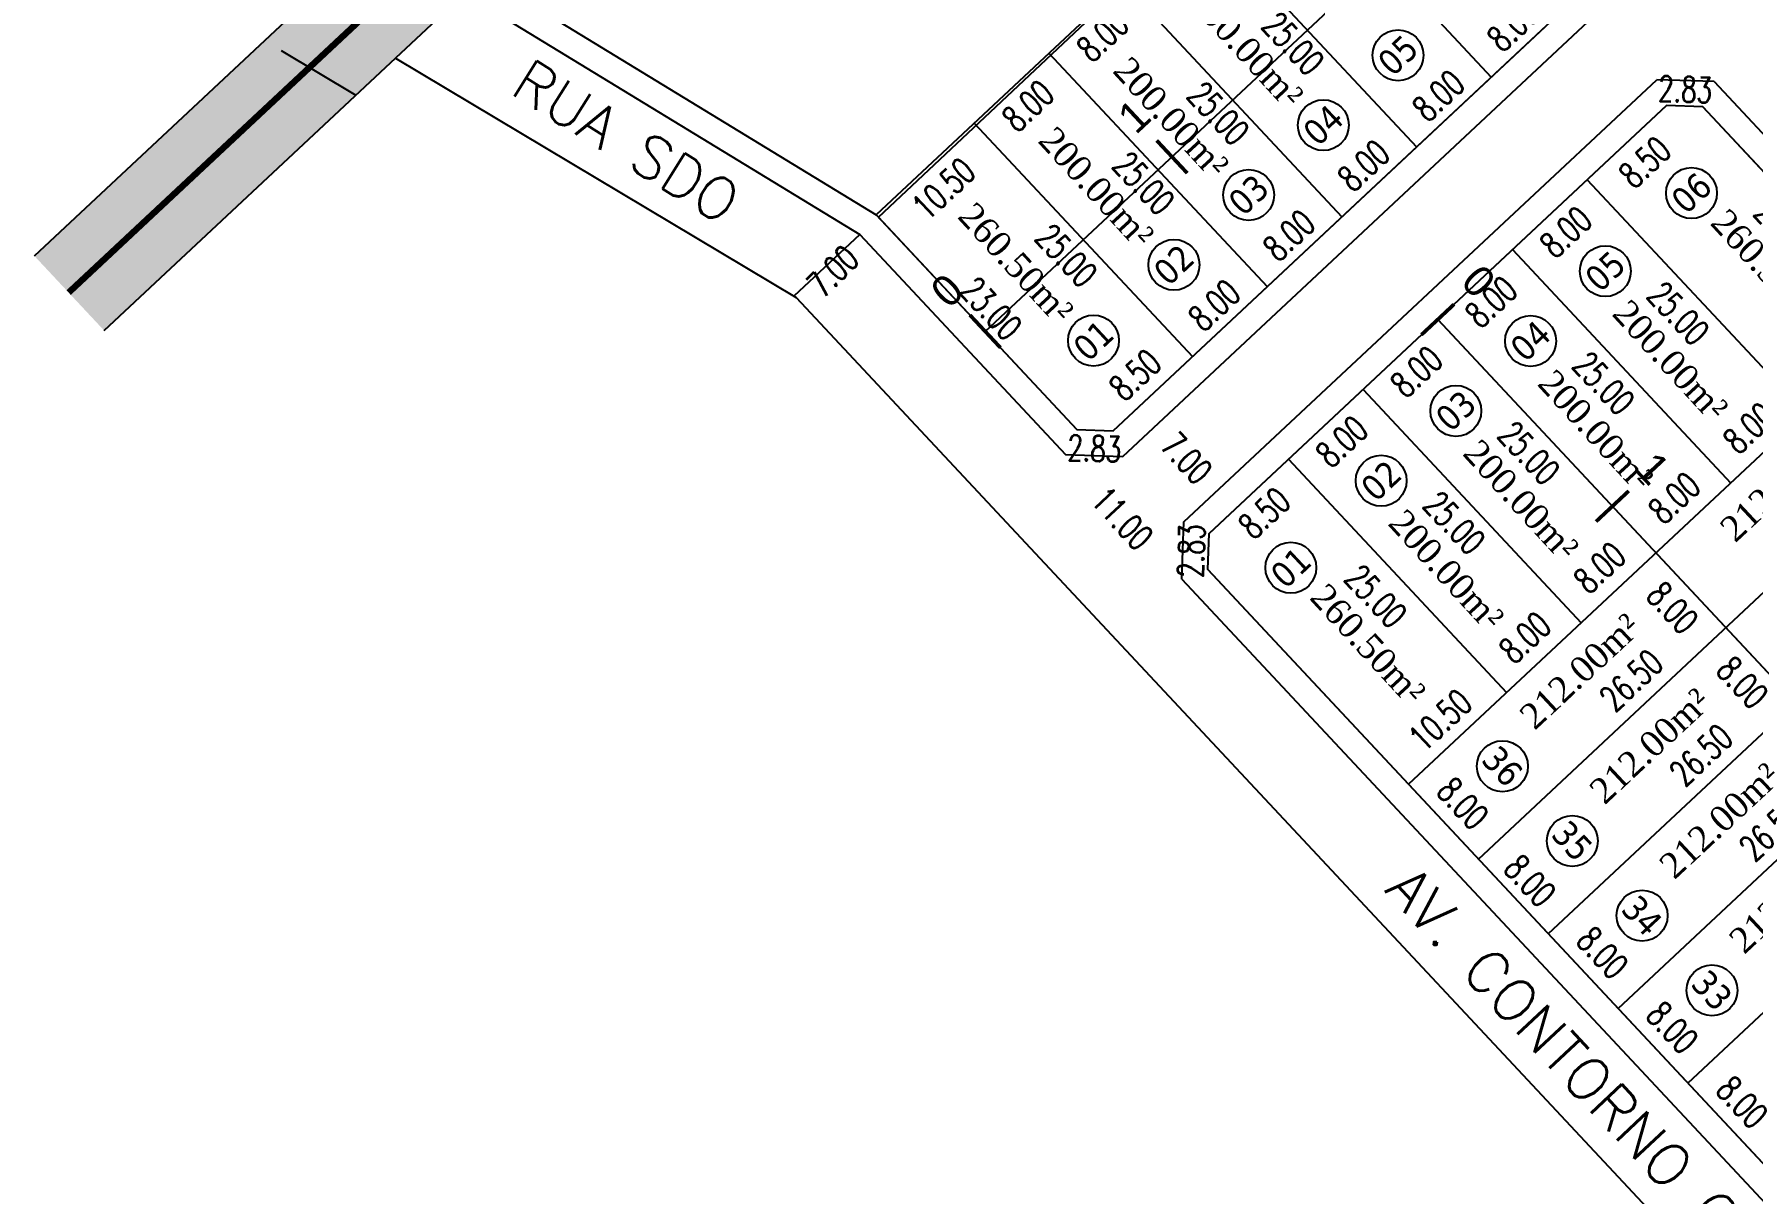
# Model space of a CAD drawing. Header units: metres. Extents: x 436314 to 439216, y 9612307 to 9615043.
# Drawn here: x 437145.4 to 437279.8, y 9614641.6 to 9614732.3 of the extents above; entities that cross this region are included whole.
import ezdxf

# ---------------------------------------------------------------- set-up
doc = ezdxf.new("R2010")
doc.units = ezdxf.units.M
doc.header["$PDMODE"] = 35
doc.header["$PDSIZE"] = 0.1
doc.linetypes.add('ACAD_ISO02W100', pattern=[15, 12, -3])
doc.linetypes.add('HIDDEN', pattern=[9.524999999999995, 6.349999999999998, -3.174999999999998])
for name, color, linetype in [('ADUTORA', 90, 'Continuous'), ('Auxiliar', 7, 'Continuous'), ('COTAS', 10, 'Continuous'), ('Eixo Acesso', 2, 'ACAD_ISO02W100'), ('Estacas', 7, 'Continuous'), ('Layer3', 1, 'Continuous'), ('M_FIO', 32, 'Continuous'), ('ÁREA', 7, 'Continuous')]:
    doc.layers.add(name, color=color, linetype=linetype)
doc.layers.add('Borda da Terraplenagem', color=7, linetype='Continuous', lineweight=13)
doc.layers.get('0').off()
doc.styles.add('ARIAL', font='arial.ttf')
doc.styles.add('COTAS', font='romans.shx', dxfattribs={"width": 0.7})
doc.styles.add('symplex', font='simplex.shx', dxfattribs={"bigfont": 'bigfont.shx'})
doc.styles.add('tahoma', font='tahoma.ttf')
doc.styles.add('ÁREA', font='times.ttf', dxfattribs={"height": 2})
doc.dimstyles.new('C-75', dxfattribs={"dimtxt": 2, "dimasz": 0.2, "dimexe": 0, "dimexo": 0, "dimgap": 1, "dimtad": 0, "dimzin": 4, "dimdsep": 46, "dimtxsty": 'COTAS', "dimblk1": 'BOL-COT', "dimblk2": 'BOL-COT', "dimsah": 1, "dimcen": 0.1, "dimse1": 1, "dimse2": 1, "dimsd1": 1, "dimsd2": 1, "dimclrd": 8, "dimclre": 256, "dimclrt": 256, "dimaunit": 1, "dimadec": 3, "dimazin": 0, "dimtfac": 0.5, "dimtix": 1, "dimtmove": 0, "dimatfit": 3, "dimldrblk": 'BOL-COT', "dimfxl": 1, "dimtolj": 1, "dimtzin": 0, "dimarcsym": 0})

# ---------------------------------------------------------------- blocks, each defined once
blk = doc.blocks.new('Est')
at = {"const_width": 0.2}
blk.add_lwpolyline([(0, -1.19999999925494), (0, 1.200000001117586)], dxfattribs=at)
blk = doc.blocks.new('*D7')
at = {"layer": 'Defpoints', "color": 0, "transparency": 16777216}
for p in [(2437.272683011987, 1163.542540433216), (2437.272299338854, 1161.543043107125), (2445.769837637222, 1161.541412558737)]:
    blk.add_point(p, dxfattribs=at)
at = {"layer": 'Layer3', "transparency": 16777216, "insert": (2441.521452161171, 1163.541725159022), "char_height": 2, "attachment_point": 5, "rotation": 359.98900581127333, "style": 'COTAS'}
blk.add_mtext('\\A1;8.50', dxfattribs=at)
blk = doc.blocks.new('BOL-COT')
at = {"layer": 'COTAS'}
for p, q in [((-1.999999999999943, 8.53e-14), (2, 8.53e-14)), ((0, -2.999999999999971), (0, 3.000000000000028))]:
    blk.add_line(p, q, dxfattribs=at)
blk.add_circle((0, 0), 0.4, dxfattribs=at)
blk = doc.blocks.new('*D26')
at = {"layer": 'Defpoints', "color": 0, "transparency": 16777216}
for p in [(2477.764874407288, 1150.800484333518), (2486.264874398731, 1150.800822424102), (2486.264967273525, 1148.465839475724)]:
    blk.add_point(p, dxfattribs=at)
at = {"layer": 'Layer3', "transparency": 16777216, "insert": (2482.014967277804, 1148.465670430432), "char_height": 2, "attachment_point": 5, "rotation": 0.0022789604173389048, "style": 'COTAS'}
blk.add_mtext('\\A1;8.50', dxfattribs=at)
blk = doc.blocks.new('*D27')
at = {"layer": 'Defpoints', "color": 0, "transparency": 16777216}
for p in [(2437.272690360866, 1150.543082319531), (2445.77269035522, 1150.543384522531), (2445.772754254103, 1148.746114136982)]:
    blk.add_point(p, dxfattribs=at)
at = {"layer": 'Layer3', "transparency": 16777216, "insert": (2441.522754256925, 1148.745963035482), "char_height": 2, "attachment_point": 5, "rotation": 0.002037053698473486, "style": 'COTAS'}
blk.add_mtext('\\A1;8.50', dxfattribs=at)
blk = doc.blocks.new('*D77')
at = {"layer": 'Defpoints', "color": 0, "transparency": 16777216}
for p in [(2445.771410647978, 1186.543365687462), (2443.961485627597, 1161.543301330736), (2445.772299333615, 1161.543365700501)]:
    blk.add_point(p, dxfattribs=at)
at = {"layer": 'Layer3', "transparency": 16777216, "insert": (2443.961041284778, 1174.043301324217), "char_height": 2, "attachment_point": 5, "rotation": 270.0020367174542, "style": 'COTAS'}
blk.add_mtext('\\A1;25.00', dxfattribs=at)
blk = doc.blocks.new('*D116')
at = {"layer": 'Defpoints', "color": 0, "transparency": 16777216}
for p in [(2435.564217106638, 1125.551838297727), (2435.564501533425, 1117.551838301453), (2437.356665827765, 1117.551902018894)]:
    blk.add_point(p, dxfattribs=at)
at = {"layer": 'Layer3', "transparency": 16777216, "insert": (2437.356523614372, 1121.551902017032), "char_height": 2, "attachment_point": 5, "rotation": 270.0020370568124, "style": 'COTAS'}
blk.add_mtext('\\A1;8.00', dxfattribs=at)
blk = doc.blocks.new('*D118')
at = {"layer": 'Defpoints', "color": 0, "transparency": 16777216}
for p in [(2445.77350913393, 1127.513743698928), (2435.273579047784, 1125.543011231679), (2445.773579186318, 1125.543384539295)]:
    blk.add_point(p, dxfattribs=at)
at = {"layer": 'Layer3', "transparency": 16777216, "insert": (2440.523509064663, 1127.51355704512), "char_height": 2, "attachment_point": 5, "rotation": 0.002037042908394771, "style": 'COTAS'}
blk.add_mtext('\\A1;10.50', dxfattribs=at)
blk = doc.blocks.new('*D119')
at = {"layer": 'Defpoints', "color": 0, "transparency": 16777216}
for p in [(2453.773512071956, 1127.703798832703), (2445.773579185387, 1125.543384539294), (2453.773579181953, 1125.543633075761)]:
    blk.add_point(p, dxfattribs=at)
at = {"layer": 'Layer3', "transparency": 16777216, "insert": (2449.773512073674, 1127.703674564469), "char_height": 2, "attachment_point": 5, "rotation": 0.0017800113309221265, "style": 'COTAS'}
blk.add_mtext('\\A1;8.00', dxfattribs=at)
blk = doc.blocks.new('*D120')
at = {"layer": 'Defpoints', "color": 0, "transparency": 16777216}
for p in [(2461.773512067358, 1127.704083258617), (2453.773579181836, 1125.543668965208), (2461.773579177354, 1125.543917501676)]:
    blk.add_point(p, dxfattribs=at)
at = {"layer": 'Layer3', "transparency": 16777216, "insert": (2457.773512069599, 1127.703958990383), "char_height": 2, "attachment_point": 5, "rotation": 0.0017800113311513097, "style": 'COTAS'}
blk.add_mtext('\\A1;8.00', dxfattribs=at)
blk = doc.blocks.new('*D121')
at = {"layer": 'Defpoints', "color": 0, "transparency": 16777216}
for p in [(2469.773511958647, 1127.704367693844), (2461.773579072696, 1125.543953392985), (2469.773579069146, 1125.544201931315)]:
    blk.add_point(p, dxfattribs=at)
at = {"layer": 'Layer3', "transparency": 16777216, "insert": (2465.773511960423, 1127.70424342468), "char_height": 2, "attachment_point": 5, "rotation": 0.0017800246711557725, "style": 'COTAS'}
blk.add_mtext('\\A1;8.00', dxfattribs=at)
blk = doc.blocks.new('*D122')
at = {"layer": 'Defpoints', "color": 0, "transparency": 16777216}
for p in [(2477.773512057542, 1127.704652112308), (2469.773579171533, 1125.5442378189), (2477.773579168041, 1125.54448635723)]:
    blk.add_point(p, dxfattribs=at)
at = {"layer": 'Layer3', "transparency": 16777216, "insert": (2473.773512059289, 1127.704527843143), "char_height": 2, "attachment_point": 5, "rotation": 0.001780024671144314, "style": 'COTAS'}
blk.add_mtext('\\A1;8.00', dxfattribs=at)
blk = doc.blocks.new('*D124')
at = {"layer": 'Defpoints', "color": 0, "transparency": 16777216}
for p in [(2435.27386337946, 1117.543011173937), (2435.274147806247, 1109.543011181387), (2437.066312104313, 1109.543074898829)]:
    blk.add_point(p, dxfattribs=at)
at = {"layer": 'Layer3', "transparency": 16777216, "insert": (2437.066169890919, 1113.543074895104), "char_height": 2, "attachment_point": 5, "rotation": 270.0020370568134, "style": 'COTAS'}
blk.add_mtext('\\A1;8.00', dxfattribs=at)
blk = doc.blocks.new('*D125')
at = {"layer": 'Defpoints', "color": 0, "transparency": 16777216}
for p in [(2435.564785864926, 1109.551838180381), (2435.565070289968, 1101.55183819342), (2437.357234586694, 1101.55190191047)]:
    blk.add_point(p, dxfattribs=at)
at = {"layer": 'Layer3', "transparency": 16777216, "insert": (2437.357092374173, 1105.551901903951), "char_height": 2, "attachment_point": 5, "rotation": 270.00203704430834, "style": 'COTAS'}
blk.add_mtext('\\A1;8.00', dxfattribs=at)
blk = doc.blocks.new('*D126')
at = {"layer": 'Defpoints', "color": 0, "transparency": 16777216}
for p in [(2435.565070384207, 1101.551838253025), (2435.565354809247, 1093.551838258613), (2437.357519111214, 1093.551901975663)]:
    blk.add_point(p, dxfattribs=at)
at = {"layer": 'Layer3', "transparency": 16777216, "insert": (2437.357376898693, 1097.55190197287), "char_height": 2, "attachment_point": 5, "rotation": 270.00203704430646, "style": 'COTAS'}
blk.add_mtext('\\A1;8.00', dxfattribs=at)
blk = doc.blocks.new('*D127')
at = {"layer": 'Defpoints', "color": 0, "transparency": 16777216}
for p in [(2435.565354808955, 1093.551838195282), (2435.565639235044, 1085.551838204595), (2437.357803534681, 1085.55190192188)]:
    blk.add_point(p, dxfattribs=at)
at = {"layer": 'Layer3', "transparency": 16777216, "insert": (2437.357661321637, 1089.551901917225), "char_height": 2, "attachment_point": 5, "rotation": 270.00203705181127, "style": 'COTAS'}
blk.add_mtext('\\A1;8.00', dxfattribs=at)
blk = doc.blocks.new('*D165')
at = {"layer": 'Defpoints', "color": 0, "transparency": 16777216}
for p in [(2457.263094887103, 1117.520091606635), (2457.263379314124, 1109.520091614085), (2459.794001596306, 1109.520181586255)]:
    blk.add_point(p, dxfattribs=at)
at = {"layer": 'Layer3', "transparency": 16777216, "insert": (2459.793859382795, 1113.520181582529), "char_height": 2, "attachment_point": 5, "rotation": 270.0020370584808, "style": 'COTAS'}
blk.add_mtext('\\A1;8.00', dxfattribs=at)
blk = doc.blocks.new('*D166')
at = {"layer": 'Defpoints', "color": 0, "transparency": 16777216}
for p in [(2457.262810460199, 1125.520091599184), (2457.263094886171, 1117.520091606635), (2459.793717161252, 1117.520181578472)]:
    blk.add_point(p, dxfattribs=at)
at = {"layer": 'Layer3', "transparency": 16777216, "insert": (2459.793574948266, 1121.520181574747), "char_height": 2, "attachment_point": 5, "rotation": 270.00203705097704, "style": 'COTAS'}
blk.add_mtext('\\A1;8.00', dxfattribs=at)
blk = doc.blocks.new('*D167')
at = {"layer": 'Defpoints', "color": 0, "transparency": 16777216}
for p in [(2445.77269035685, 1150.543349050316), (2453.772690351611, 1150.543633058998), (2453.772756014025, 1148.694044133979)]:
    blk.add_point(p, dxfattribs=at)
at = {"layer": 'Layer3', "transparency": 16777216, "insert": (2449.772756016644, 1148.693902129638), "char_height": 2, "attachment_point": 5, "rotation": 0.002034062351822228, "style": 'COTAS'}
blk.add_mtext('\\A1;8.00', dxfattribs=at)
blk = doc.blocks.new('*D168')
at = {"layer": 'Defpoints', "color": 0, "transparency": 16777216}
for p in [(2453.772690351611, 1150.543633058998), (2461.772690346197, 1150.543917065817), (2461.772756008182, 1148.69432812776)]:
    blk.add_point(p, dxfattribs=at)
at = {"layer": 'Layer3', "transparency": 16777216, "insert": (2457.772756010888, 1148.69418612435), "char_height": 2, "attachment_point": 5, "rotation": 0.002034049011651606, "style": 'COTAS'}
blk.add_mtext('\\A1;8.00', dxfattribs=at)
blk = doc.blocks.new('*D169')
at = {"layer": 'Defpoints', "color": 0, "transparency": 16777216}
for p in [(2461.772690225533, 1150.543953376222), (2469.772690221167, 1150.544237377453), (2469.772755881859, 1148.694648459885)]:
    blk.add_point(p, dxfattribs=at)
at = {"layer": 'Layer3', "transparency": 16777216, "insert": (2465.772755884041, 1148.694506459269), "char_height": 2, "attachment_point": 5, "rotation": 0.0020340089907443957, "style": 'COTAS'}
blk.add_mtext('\\A1;8.00', dxfattribs=at)
blk = doc.blocks.new('*D170')
at = {"layer": 'Defpoints', "color": 0, "transparency": 16777216}
for p in [(2469.772690342297, 1150.544201910827), (2477.772690336884, 1150.54448591392), (2477.772755998006, 1148.694896990764)]:
    blk.add_point(p, dxfattribs=at)
at = {"layer": 'Layer3', "transparency": 16777216, "insert": (2473.772756000713, 1148.694754989217), "char_height": 2, "attachment_point": 5, "rotation": 0.0020340223312244163, "style": 'COTAS'}
blk.add_mtext('\\A1;8.00', dxfattribs=at)
blk = doc.blocks.new('*D171')
at = {"layer": 'Defpoints', "color": 0, "transparency": 16777216}
for p in [(2454.17586083567, 1150.53915559161), (2451.857484275616, 1125.539073151127), (2454.176749665022, 1125.539155608374)]:
    blk.add_point(p, dxfattribs=at)
at = {"layer": 'Layer3', "transparency": 16777216, "insert": (2451.857039860939, 1138.039073142746), "char_height": 2, "attachment_point": 5, "rotation": 270.0020370468244, "style": 'COTAS'}
blk.add_mtext('\\A1;25.00', dxfattribs=at)
blk = doc.blocks.new('*D172')
at = {"layer": 'Defpoints', "color": 0, "transparency": 16777216}
for p in [(2462.175860829443, 1150.539439600292), (2459.857484266827, 1125.539357157866), (2462.176749659668, 1125.539439615193)]:
    blk.add_point(p, dxfattribs=at)
at = {"layer": 'Layer3', "transparency": 16777216, "insert": (2459.857039851714, 1138.039357150415), "char_height": 2, "attachment_point": 5, "rotation": 270.00203704882523, "style": 'COTAS'}
blk.add_mtext('\\A1;25.00', dxfattribs=at)
blk = doc.blocks.new('*D173')
at = {"layer": 'Defpoints', "color": 0, "transparency": 16777216}
for p in [(2462.175860829443, 1150.539439600292), (2459.857484266827, 1125.539357157866), (2462.176749659668, 1125.539439615193)]:
    blk.add_point(p, dxfattribs=at)
at = {"layer": 'Layer3', "transparency": 16777216, "insert": (2459.857039851714, 1138.039357150415), "char_height": 2, "attachment_point": 5, "rotation": 270.00203704882523, "style": 'COTAS'}
blk.add_mtext('\\A1;25.00', dxfattribs=at)
blk = doc.blocks.new('*D174')
at = {"layer": 'Defpoints', "color": 0, "transparency": 16777216}
for p in [(2470.175860825543, 1150.539724445301), (2467.857484260714, 1125.539642004651), (2470.1767496567, 1125.539724462065)]:
    blk.add_point(p, dxfattribs=at)
at = {"layer": 'Layer3', "transparency": 16777216, "insert": (2467.857039845136, 1138.03964199627), "char_height": 2, "attachment_point": 5, "rotation": 270.0020370509598, "style": 'COTAS'}
blk.add_mtext('\\A1;25.00', dxfattribs=at)
blk = doc.blocks.new('*D175')
at = {"layer": 'Defpoints', "color": 0, "transparency": 16777216}
for p in [(2478.175860819839, 1150.540044762525), (2475.857484258677, 1125.539962320099), (2478.176749650064, 1125.540044777426)]:
    blk.add_point(p, dxfattribs=at)
at = {"layer": 'Layer3', "transparency": 16777216, "insert": (2475.857039843564, 1138.039962312648), "char_height": 2, "attachment_point": 5, "rotation": 270.00203704882523, "style": 'COTAS'}
blk.add_mtext('\\A1;25.00', dxfattribs=at)
blk = doc.blocks.new('*D176')
at = {"layer": 'Defpoints', "color": 0, "transparency": 16777216}
for p in [(2488.272761431314, 1148.544895539391), (2486.36300592575, 1125.540264466887), (2488.273579319147, 1125.540332394051)]:
    blk.add_point(p, dxfattribs=at)
at = {"layer": 'Layer3', "transparency": 16777216, "insert": (2486.362596981833, 1137.042546039557), "char_height": 2, "attachment_point": 5, "rotation": 270.00203705328823, "style": 'COTAS'}
blk.add_mtext('\\A1;23.00', dxfattribs=at)
blk = doc.blocks.new('*D177')
at = {"layer": 'Defpoints', "color": 0, "transparency": 16777216}
for p in [(2445.772690355219, 1150.543384522531), (2443.454313793766, 1125.543302081972), (2445.773579185386, 1125.543384539294)]:
    blk.add_point(p, dxfattribs=at)
at = {"layer": 'Layer3', "transparency": 16777216, "insert": (2443.453869378684, 1138.04330207359), "char_height": 2, "attachment_point": 5, "rotation": 270.00203704869205, "style": 'COTAS'}
blk.add_mtext('\\A1;25.00', dxfattribs=at)
blk = doc.blocks.new('*D178')
at = {"layer": 'Defpoints', "color": 0, "transparency": 16777216}
for p in [(2488.273790833058, 1119.59109902415), (2461.773863480916, 1117.543953398573), (2488.273863582256, 1117.54489555988)]:
    blk.add_point(p, dxfattribs=at)
at = {"layer": 'Layer3', "transparency": 16777216, "insert": (2475.023790782388, 1119.590627943497), "char_height": 2, "attachment_point": 5, "rotation": 0.002037051557261449, "style": 'COTAS'}
blk.add_mtext('\\A1;26.50', dxfattribs=at)
blk = doc.blocks.new('*D179')
at = {"layer": 'Defpoints', "color": 0, "transparency": 16777216}
for p in [(2466.811575757064, 1119.59033596735), (2440.31164840489, 1117.543190347362), (2466.811648506404, 1117.544132510531)]:
    blk.add_point(p, dxfattribs=at)
at = {"layer": 'Layer3', "transparency": 16777216, "insert": (2453.561575706306, 1119.589864885765), "char_height": 2, "attachment_point": 5, "rotation": 0.002037055584484391, "style": 'COTAS'}
blk.add_mtext('\\A1;26.50', dxfattribs=at)
blk = doc.blocks.new('*D181')
at = {"layer": 'Defpoints', "color": 0, "transparency": 16777216}
for p in [(2466.811860194095, 1111.590335961762), (2440.311932842038, 1109.543190349224), (2466.811932943436, 1109.544132512394)]:
    blk.add_point(p, dxfattribs=at)
at = {"layer": 'Layer3', "transparency": 16777216, "insert": (2453.561860143397, 1111.589864880177), "char_height": 2, "attachment_point": 5, "rotation": 0.00203705558449585, "style": 'COTAS'}
blk.add_mtext('\\A1;26.50', dxfattribs=at)
blk = doc.blocks.new('*D183')
at = {"layer": 'Defpoints', "color": 0, "transparency": 16777216}
for p in [(2466.812144572454, 1103.590335907745), (2440.312217220455, 1101.54319029707), (2466.812217321795, 1101.544132460239)]:
    blk.add_point(p, dxfattribs=at)
at = {"layer": 'Layer3', "transparency": 16777216, "insert": (2453.562144521785, 1103.589864826161), "char_height": 2, "attachment_point": 5, "rotation": 0.00203705558449585, "style": 'COTAS'}
blk.add_mtext('\\A1;26.50', dxfattribs=at)
blk = doc.blocks.new('*D185')
at = {"layer": 'Defpoints', "color": 0, "transparency": 16777216}
for p in [(2466.812428953839, 1095.590335984114), (2440.312501601666, 1093.543190362263), (2466.81250170318, 1093.544132525432)]:
    blk.add_point(p, dxfattribs=at)
at = {"layer": 'Layer3', "transparency": 16777216, "insert": (2453.562428903082, 1095.589864902529), "char_height": 2, "attachment_point": 5, "rotation": 0.002037055584484391, "style": 'COTAS'}
blk.add_mtext('\\A1;26.50', dxfattribs=at)
blk = doc.blocks.new('*D208')
at = {"layer": 'Defpoints', "color": 0, "transparency": 16777216}
for p in [(2435.271410654731, 1186.542992377985), (2445.768948793028, 1186.545337556261), (2445.769426501027, 1184.407010592851)]:
    blk.add_point(p, dxfattribs=at)
at = {"layer": 'Layer3', "transparency": 16777216, "insert": (2440.520657431878, 1184.405838003713), "char_height": 2, "attachment_point": 5, "rotation": 0.012800031153228943, "style": 'COTAS'}
blk.add_mtext('\\A1;10.50', dxfattribs=at)
blk = doc.blocks.new('*D222')
at = {"layer": 'Defpoints', "color": 0, "transparency": 16777216}
for p in [(2453.772237157548, 1163.292632771987), (2445.772299333615, 1161.543365700501), (2453.772299329774, 1161.543650081712)]:
    blk.add_point(p, dxfattribs=at)
at = {"layer": 'Layer3', "transparency": 16777216, "insert": (2449.772237159468, 1163.292490581381), "char_height": 2, "attachment_point": 5, "rotation": 0.002036730394099992, "style": 'COTAS'}
blk.add_mtext('\\A1;8.00', dxfattribs=at)
blk = doc.blocks.new('*D224')
at = {"layer": 'Defpoints', "color": 0, "transparency": 16777216}
for p in [(2453.77141064466, 1186.543650066811), (2452.249715137436, 1161.543595957795), (2453.772299329774, 1161.543650081712)]:
    blk.add_point(p, dxfattribs=at)
at = {"layer": 'Layer3', "transparency": 16777216, "insert": (2452.249270794879, 1174.043595950345), "char_height": 2, "attachment_point": 5, "rotation": 270.0020367162537, "style": 'COTAS'}
blk.add_mtext('\\A1;25.00', dxfattribs=at)
blk = doc.blocks.new('*D225')
at = {"layer": 'Defpoints', "color": 0, "transparency": 16777216}
for p in [(2445.771410648909, 1186.543365687463), (2453.77141064466, 1186.543650066811), (2453.771478330267, 1184.639556592661)]:
    blk.add_point(p, dxfattribs=at)
at = {"layer": 'Layer3', "transparency": 16777216, "insert": (2449.771478332392, 1184.639414402987), "char_height": 2, "attachment_point": 5, "rotation": 0.0020367170540038534, "style": 'COTAS'}
blk.add_mtext('\\A1;8.00', dxfattribs=at)
blk = doc.blocks.new('*D226')
at = {"layer": 'Defpoints', "color": 0, "transparency": 16777216}
for p in [(2461.772237153938, 1163.292896706942), (2453.772299330298, 1161.543629639182), (2461.772299326165, 1161.543914020392)]:
    blk.add_point(p, dxfattribs=at)
at = {"layer": 'Layer3', "transparency": 16777216, "insert": (2457.772237156004, 1163.292754516336), "char_height": 2, "attachment_point": 5, "rotation": 0.0020367303941744765, "style": 'COTAS'}
blk.add_mtext('\\A1;8.00', dxfattribs=at)
blk = doc.blocks.new('*D227')
at = {"layer": 'Defpoints', "color": 0, "transparency": 16777216}
for p in [(2461.771410640294, 1186.543914005491), (2460.249715135805, 1161.54385989643), (2461.772299326165, 1161.543914020392)]:
    blk.add_point(p, dxfattribs=at)
at = {"layer": 'Layer3', "transparency": 16777216, "insert": (2460.24927079287, 1174.043859888979), "char_height": 2, "attachment_point": 5, "rotation": 270.00203671798795, "style": 'COTAS'}
blk.add_mtext('\\A1;25.00', dxfattribs=at)
blk = doc.blocks.new('*D228')
at = {"layer": 'Defpoints', "color": 0, "transparency": 16777216}
for p in [(2453.771410644544, 1186.543629626143), (2461.771410640294, 1186.543914005491), (2461.771478325903, 1184.639820520166)]:
    blk.add_point(p, dxfattribs=at)
at = {"layer": 'Layer3', "transparency": 16777216, "insert": (2457.771478328028, 1184.639678330491), "char_height": 2, "attachment_point": 5, "rotation": 0.0020367170540038534, "style": 'COTAS'}
blk.add_mtext('\\A1;8.00', dxfattribs=at)
blk = doc.blocks.new('*D229')
at = {"layer": 'Defpoints', "color": 0, "transparency": 16777216}
for p in [(2469.772237151028, 1163.293201532546), (2461.772299327446, 1161.543934464786), (2469.77229932244, 1161.544218842271)]:
    blk.add_point(p, dxfattribs=at)
at = {"layer": 'Layer3', "transparency": 16777216, "insert": (2465.772237153531, 1163.293059343803), "char_height": 2, "attachment_point": 5, "rotation": 0.0020367037139821997, "style": 'COTAS'}
blk.add_mtext('\\A1;8.00', dxfattribs=at)
blk = doc.blocks.new('*D230')
at = {"layer": 'Defpoints', "color": 0, "transparency": 16777216}
for p in [(2469.771410637384, 1186.544218823645), (2468.249715125793, 1161.544164718358), (2469.77229932244, 1161.544218842271)]:
    blk.add_point(p, dxfattribs=at)
at = {"layer": 'Layer3', "transparency": 16777216, "insert": (2468.249270783266, 1174.044164709045), "char_height": 2, "attachment_point": 5, "rotation": 270.00203671612064, "style": 'COTAS'}
blk.add_mtext('\\A1;25.00', dxfattribs=at)
blk = doc.blocks.new('*D232')
at = {"layer": 'Defpoints', "color": 0, "transparency": 16777216}
for p in [(2477.772237146488, 1163.293485904443), (2469.77229932244, 1161.544218842271), (2477.772299318307, 1161.544503221619)]:
    blk.add_point(p, dxfattribs=at)
at = {"layer": 'Layer3', "transparency": 16777216, "insert": (2473.772237148554, 1163.293343714769), "char_height": 2, "attachment_point": 5, "rotation": 0.0020367170539637466, "style": 'COTAS'}
blk.add_mtext('\\A1;8.00', dxfattribs=at)
blk = doc.blocks.new('*D233')
at = {"layer": 'Defpoints', "color": 0, "transparency": 16777216}
for p in [(2477.771410632437, 1186.544503208581), (2476.249715128355, 1161.544449097657), (2477.772299318307, 1161.544503221619)]:
    blk.add_point(p, dxfattribs=at)
at = {"layer": 'Layer3', "transparency": 16777216, "insert": (2476.24927078542, 1174.044449091138), "char_height": 2, "attachment_point": 5, "rotation": 270.0020367179878, "style": 'COTAS'}
blk.add_mtext('\\A1;25.00', dxfattribs=at)
blk = doc.blocks.new('*D234')
at = {"layer": 'Defpoints', "color": 0, "transparency": 16777216}
for p in [(2485.772237140143, 1163.293749837536), (2477.772299315979, 1161.544482777226), (2485.772299311963, 1161.544767156574)]:
    blk.add_point(p, dxfattribs=at)
at = {"layer": 'Layer3', "transparency": 16777216, "insert": (2481.772237142152, 1163.293607647862), "char_height": 2, "attachment_point": 5, "rotation": 0.0020367170539408283, "style": 'COTAS'}
blk.add_mtext('\\A1;8.00', dxfattribs=at)
blk = doc.blocks.new('*D352')
at = {"layer": 'Defpoints', "color": 0, "transparency": 16777216}
for p in [(2486.272690328095, 1150.54482443105), (2489.205379833522, 1149.477580258516), (2488.272761431314, 1148.544895539391)]:
    blk.add_point(p, dxfattribs=at)
at = {"layer": 'Layer3', "transparency": 16777216, "insert": (2488.205344281912, 1150.477544704345), "char_height": 2, "attachment_point": 5, "rotation": 315.0020370305505, "style": 'COTAS'}
blk.add_mtext('\\A1;2.83', dxfattribs=at)
blk = doc.blocks.new('*D354')
at = {"layer": 'Defpoints', "color": 0, "transparency": 16777216}
for p in [(2434.32508111637, 1149.490624179697), (2437.272690360865, 1150.543082319531), (2435.272761455935, 1148.543011216778)]:
    blk.add_point(p, dxfattribs=at)
at = {"layer": 'Layer3', "transparency": 16777216, "insert": (2435.325045568835, 1150.490659731074), "char_height": 2, "attachment_point": 5, "rotation": 45.002036833775854, "style": 'COTAS'}
blk.add_mtext('\\A1;2.83', dxfattribs=at)
blk = doc.blocks.new('*D355')
at = {"layer": 'Defpoints', "color": 0, "transparency": 16777216}
for p in [(2435.272228231444, 1163.54334801096), (2437.272299338854, 1161.543043107125), (2436.255975010946, 1160.526837567605)]:
    blk.add_point(p, dxfattribs=at)
at = {"layer": 'Layer3', "transparency": 16777216, "insert": (2435.255939457241, 1161.526990019523), "char_height": 2, "attachment_point": 5, "rotation": 314.99665142767225, "style": 'COTAS'}
blk.add_mtext('\\A1;2.83', dxfattribs=at)
blk = doc.blocks.new('*D843')
at = {"layer": 'Defpoints', "color": 0, "transparency": 16777216}
for p in [(2435.271410654497, 1186.54299237426), (2435.272228231445, 1163.543348010961), (2436.831438617455, 1163.543403436794)]:
    blk.add_point(p, dxfattribs=at)
at = {"layer": 'Layer3', "transparency": 16777216, "insert": (2436.831029828982, 1175.043225618444), "char_height": 2, "attachment_point": 5, "rotation": 270.00203671447, "style": 'COTAS'}
blk.add_mtext('\\A1;23.00', dxfattribs=at)
blk = doc.blocks.new('*D871')
at = {"layer": 'Defpoints', "color": 0, "transparency": 16777216}
for p in [(2426.272608215013, 1186.078127000812), (2433.272600983992, 1186.281634960654), (2426.288980701479, 1185.514968257729)]:
    blk.add_point(p, dxfattribs=at)
at = {"layer": 'Layer3', "transparency": 16777216, "insert": (2429.788977085968, 1185.616722237651), "char_height": 2, "attachment_point": 5, "rotation": 1.6652679698902373, "style": 'COTAS'}
blk.add_mtext('\\A1;7.00', dxfattribs=at)
blk = doc.blocks.new('*D891')
at = {"layer": 'Defpoints', "color": 0, "transparency": 16777216}
for p in [(2437.272299338854, 1161.543043107125), (2433.11085948071, 1150.542934376857), (2437.272690359933, 1150.543082319531)]:
    blk.add_point(p, dxfattribs=at)
at = {"layer": 'Layer3', "transparency": 16777216, "insert": (2433.11066397017, 1156.042914770655), "char_height": 2, "attachment_point": 5, "rotation": 270.00203672158466, "style": 'COTAS'}
blk.add_mtext('\\A1;11.00', dxfattribs=at)
blk = doc.blocks.new('*D892')
at = {"layer": 'Defpoints', "color": 0, "transparency": 16777216}
for p in [(2437.804463412403, 1159.543104287568), (2437.804712285253, 1152.543101238418), (2440.013256562723, 1152.543179759342)]:
    blk.add_point(p, dxfattribs=at)
at = {"layer": 'Layer3', "transparency": 16777216, "insert": (2440.013132126298, 1156.043181283917), "char_height": 2, "attachment_point": 5, "rotation": 270.0020370511002, "style": 'COTAS'}
blk.add_mtext('\\A1;7.00', dxfattribs=at)
blk = doc.blocks.new('atutu')
at = {"layer": 'Layer3', "ltscale": 5}
h = blk.add_hatch(dxfattribs=at)
h.set_pattern_fill('AR-SAND', color=49, scale=0.1)
h.set_pattern_definition([(37.50000000000001, (-475087.5949620029, -9591321.841822851), (-0.0062993358109608, 0.1926823769013159), [0, -0.152, 0, -0.17, 0, -0.1625]), (7.499999999999999, (-475087.5949620029, -9591321.841822851), (0.1769776705267727, 0.282214606522974), [0, -0.082, 0, -0.137, 0, -0.0525]), (327.5, (-475087.7179620029, -9591321.841822851), (0.3114141861751495, 0.0005659053536965), [0, -0.05, 0, -0.18, 0, -0.235]), (317.5, (-475087.7179620029, -9591321.841822851), (0.3006126604572294, 0.087767556493425), [0, -0.025, 0, -0.118, 0, -0.135])])
h.paths.add_polyline_path([(2864.465890253394, 1229.158218192268), (2384.964919384127, 1229.158218192268), (2384.964919384127, 1225.230022257525), (2864.465890253394, 1225.158218192268)])
h.paths.add_polyline_path([(2864.465890253394, 1225.158218192268), (2384.964919384127, 1225.230022257525), (2384.964919384127, 1221.158218192267), (2864.465890253394, 1221.158218192267)])
at = {"layer": 'Layer3', "color": 0}
for p, q in [((2453.77141064338, 1186.543650117102), (2453.772299330298, 1161.543629639182)), ((2461.771410639014, 1186.543934494588), (2461.772299326165, 1161.543914020392)), ((2469.771410636046, 1186.544218872073), (2469.772299322149, 1161.544198401603)), ((2477.7715237709, 1183.361746512684), (2477.772299318016, 1161.544482779089)), ((2488.272761431314, 1148.544895539391), (2486.272690327163, 1150.54482443105))]:
    blk.add_line(p, q, dxfattribs=at)
at = {"layer": 'Layer3', "color": 9}
for points in [[(2384.964919384127, 1229.158218192268), (2864.465890253394, 1229.158218192268)], [(2384.964919384127, 1221.158218192267), (2864.465890253394, 1221.158218192267)]]:
    blk.add_lwpolyline(points, dxfattribs=at)
at = {"layer": 'Layer3', "color": 40, "linetype": 'HIDDEN', "const_width": 0.5}
blk.add_lwpolyline([(2384.964919384127, 1225.230022257525), (2864.465890253394, 1225.158218192268)], dxfattribs=at)
at = {"layer": 'Layer3', "color": 0}
for points in [[(2425.656776719343, 1221.158218192267), (2435.271410654497, 1186.542992374259)], [(2433.272600983992, 1186.281634960654), (2426.213950264699, 1186.281634960654)], [(2474.588674385474, 1186.544390239152), (2435.271410653799, 1186.542992377985)], [(2435.27141065473, 1186.542992377985), (2435.272228232376, 1163.54334801096)], [(2445.771410648909, 1186.543365687463), (2445.772299333615, 1161.543365700501)], [(2435.272604207532, 1163.542971985745), (2437.272299338854, 1161.543043107125)], [(2437.272299338854, 1161.543043107125), (2517.772289972252, 1161.545904670242)], [(2435.272761455935, 1148.543011216778), (2437.272690360865, 1150.543082319531)], [(2437.272690359935, 1150.543082319531), (2486.272690328095, 1150.54482443105)], [(2445.772690356849, 1150.543349050316), (2445.773579187191, 1125.543349070805)], [(2453.772690351611, 1150.543633058998), (2453.773579181953, 1125.543633075762)], [(2461.777916551184, 1003.543953484255), (2461.772690225533, 1150.543953376222)], [(2469.772690342297, 1150.544201910827), (2469.773579173571, 1125.544201929453)], [(2477.772690337641, 1150.544486333016), (2477.773579168972, 1125.54448635723)], [(2435.272761456867, 1148.543011214915), (2435.2778447408, 1005.543011334124)], [(2488.272761431314, 1148.544895539391), (2488.277845544474, 1005.544895643699)], [(2435.273578990042, 1125.543011231679), (2488.273579156283, 1125.544895556155)], [(2435.273863380507, 1117.543011233541), (2488.273863583187, 1117.54489555988)], [(2435.274147806306, 1109.543011240992), (2488.27414800817, 1109.544895561743)], [(2435.274432232394, 1101.543011252168), (2488.2744324342, 1101.544895572919)], [(2435.274716658251, 1093.54301125403), (2488.274716860115, 1093.544895576644)]]:
    blk.add_lwpolyline(points, dxfattribs=at)
for centre in [(2440.971125063569, 1167.735184097993), (2449.613423956698, 1167.765888017002), (2457.613423954137, 1167.766151955682), (2465.613423949364, 1167.766456779423), (2473.613423946396, 1167.766741160634), (2440.114952698665, 1144.210339900437), (2449.925060710893, 1144.355135390866), (2457.925060705596, 1144.355419399547), (2465.925060701581, 1144.35570424642), (2473.925060695934, 1144.356024561781), (2483.022915482836, 1144.211865423578), (2441.603687026154, 1121.563829727802), (2441.603971462488, 1113.56382973339), (2441.604255841545, 1105.563829675648), (2441.60454022293, 1097.563829748291)]:
    blk.add_circle(centre, 1.990958139869911, dxfattribs=at)
at = {"layer": 'Layer3', "color": 1}
blk.add_circle((2457.925060705596, 1144.355419399547), 1.990958139869911, dxfattribs=at)
at = {"layer": 'M_FIO'}
for p, q in [((2490.272731976375, 1149.373393770638), (2487.101046347199, 1152.544853883195)), ((2490.27273197748, 1149.373393770638), (2487.101046348306, 1152.544853883195))]:
    blk.add_line(p, q, dxfattribs=at)
for points in [[(2410.030197345327, 1227.712133059609), (2411.919259635057, 1221.158218192267)], [(2416.161326830998, 1221.158218192267), (2426.272608215013, 1186.078127000812)], [(2423.585373102478, 1221.158218192267), (2433.272600983992, 1186.281634960654)], [(2433.272600985098, 1186.281634960654), (2426.213950265805, 1186.281634960654)], [(2426.272608215013, 1186.078127000812), (2426.281633429137, 928.7582834980966)], [(2426.272608216119, 1186.078127000812), (2426.281633430243, 928.7582834980966)], [(2433.272600983992, 1186.281634960654), (2433.273438777158, 1162.713333553034)], [(2433.272600985098, 1186.281634960654), (2433.273438778264, 1162.713333553034)], [(2433.273438776227, 1162.713333554897), (2436.443941805535, 1159.543055920261)], [(2433.273438777332, 1162.713333554897), (2436.443941806642, 1159.543055920261)], [(2436.443941801985, 1159.543055923986), (2518.600844612834, 1159.545976393256)], [(2436.443941803091, 1159.543055923986), (2518.600844613941, 1159.545976393256)], [(2433.273913007137, 1149.37254831973), (2436.444192131889, 1152.543052867386)], [(2433.273913008243, 1149.37254831973), (2436.444192132995, 1152.543052867386)], [(2436.444192130958, 1152.543052867386), (2487.101046347199, 1152.544853883195)], [(2436.444192132063, 1152.543052867386), (2487.101046348306, 1152.544853883195)], [(2433.273913008068, 1149.37254831973), (2433.27905517947, 1004.715948466542)], [(2433.273913009174, 1149.37254831973), (2433.279055180576, 1004.715948466542)], [(2490.272731976375, 1149.373393770638), (2490.277874996968, 1004.716539625409)], [(2490.27273197748, 1149.373393770638), (2490.277874998074, 1004.716539625409)]]:
    blk.add_lwpolyline(points, dxfattribs=at)
at = {"layer": 'ADUTORA', "color": 7, "style": 'symplex'}
for s, rotation, p in [('RUA SDO', 285.004870265917, (2420.771385458845, 1213.158218192267)), ('AV. CONTORNO OESTE', 270.0256716937466, (2428.141617552168, 1120.794686884019))]:
    blk.add_text(s, height=3.284297485517897, rotation=rotation, dxfattribs=at).set_placement(p)
at = {"layer": 'Layer3', "color": 5, "char_height": 1.999999999999999, "attachment_point": 5, "style": 'tahoma'}
for s, insert, rotation in [('\\A1;01', (2440.971125063801, 1167.735184096131), 0.0020370548664193034), ('\\A1;02', (2449.613423957688, 1167.765888013277), 0.0020370548664193034), ('\\A1;03', (2457.613423954312, 1167.766151950094), 0.0020370548664193034), ('\\A1;04', (2465.613423950354, 1167.766456777561), 0.0020370548664193034), ('\\A1;05', (2473.613423946571, 1167.766741156909), 0.0020370548664193034), ('\\A1;02', (2449.92506071101, 1144.355135394591), 0.0020370548664193034), ('\\A1;03', (2457.92506070647, 1144.355419403273), 0.0020370548664193034), ('\\A1;04', (2465.925060702744, 1144.355704250145), 0.0020370548664193034), ('\\A1;05', (2473.925060695876, 1144.356024567369), 0.0020370548664193034), ('\\A1;01', (2440.114952698723, 1144.210339904162), 0.0020370548664193034), ('\\A1;06', (2483.022915482952, 1144.211865427303), 0.0020370548664193034), ('\\A1;36', (2441.603687026329, 1121.563829727802), 270.0497252510426), ('\\A1;35', (2441.603971462662, 1113.563829735252), 270.0497252510426), ('\\A1;34', (2441.604255841778, 1105.563829679373), 270.0497252510426), ('\\A1;33', (2441.604540223163, 1097.563829750153), 270.0497252510426)]:
    blk.add_mtext(s, dxfattribs=dict(at, insert=insert, rotation=rotation))
at = {"layer": 'ÁREA', "linetype": 'Continuous', "lineweight": -2, "extrusion": (-0.0006588081243978, -0.0262267346955952, 0.9996558029437242), "style": 'ÁREA'}
for s, p in [('260.50m²', (2409.275559471748, 1242.44182289708, -37.12050484634708)), ('200.00m²', (2425.911832544274, 1242.890544487928, -37.13228111425503)), ('200.00m²', (2433.909302078378, 1243.091674321993, -37.13755957384726)), ('200.00m²', (2418.494808274192, 1202.141684452007, -36.06286635848817)), ('260.50m²', (2452.951165812102, 1202.95013043851, -36.0840832481437))]:
    blk.add_text(s, height=1.999999999999999, rotation=270.9999999799873, dxfattribs=at).set_placement(p)
at = {"layer": 'ÁREA', "linetype": 'Continuous', "lineweight": -2, "extrusion": (-0.0006588081243978, -0.0262267346955952, 0.9996558029437244), "style": 'ÁREA'}
for s, p in [('200.00m²', (2417.914361982334, 1242.689455497024, -37.12700372693085)), ('260.50m²', (2410.056657647323, 1201.876041010312, -36.05589480142024)), ('200.00m²', (2426.492278339078, 1202.342793473754, -36.06814427234688)), ('200.00m²', (2426.492278339078, 1202.342793473754, -36.06814427234688)), ('200.00m²', (2434.489748374583, 1202.543903321757, -36.07342220774435)), ('200.00m²', (2442.487217514136, 1202.74504864641, -36.07870107349373))]:
    blk.add_text(s, height=1.999999999999999, rotation=270.9999999799873, dxfattribs=at).set_placement(p)
at = {"layer": 'ÁREA', "linetype": 'Continuous', "lineweight": -2, "extrusion": (0.0262307824511418, -0.0004708427962515, 0.9996558029437244), "style": 'ÁREA'}
blk.add_text('212.00m²', height=1.999999999999999, rotation=270.9999999484056, dxfattribs=at).set_placement((1165.561082192748, -2424.092624588404, 59.06490061258239))
at = {"layer": 'ÁREA', "linetype": 'Continuous', "lineweight": -2, "extrusion": (0.0262307824511418, -0.0004708427962515, 0.9996558029437242), "style": 'ÁREA'}
for p in [(1165.947030023595, -2445.543983179886, 59.62787094774018), (1157.562375792227, -2424.236436423749, 59.06867481599316), (1149.563669338262, -2424.380248187647, 59.07244901783001), (1141.564963012836, -2424.524059951334, 59.07622321966224)]:
    blk.add_text('212.00m²', height=1.999999999999999, rotation=270.9999999484056, dxfattribs=at).set_placement(p)
at = {"layer": 'Layer3', "color": 0}
for p1, p2, distance, picture, middle in [((2433.272600983992, 1186.281634960654), (2426.272608215013, 1186.078127000812), 0.5633966881549178, '*D871', (2429.788977085968, 1185.616722237651)), ((2435.27141065473, 1186.542992377985), (2445.768948793027, 1186.545337556261), -2.1383270167706345, '*D208', (2440.520657431878, 1184.405838003713)), ((2435.271410654497, 1186.542992374259), (2435.272228231445, 1163.54334801096), 1.559210386995485, '*D843', (2436.831029828982, 1175.043225618444)), ((2445.771410647978, 1186.543365687463), (2445.772299333615, 1161.543365700501), -1.8108137071621422, '*D77', (2443.961041284778, 1174.043301324217)), ((2445.771410648909, 1186.543365687463), (2453.77141064466, 1186.543650066811), -1.9040934753531829, '*D225', (2449.771478332392, 1184.639414402987)), ((2453.77141064466, 1186.543650066811), (2453.772299329774, 1161.543650081712), -1.5225841932999278, '*D224', (2452.249270794879, 1174.043595950345)), ((2453.771410644544, 1186.543629626143), (2461.771410640295, 1186.543914005491), -1.904093486527917, '*D228', (2457.771478328028, 1184.639678330491)), ((2461.771410640295, 1186.543914005491), (2461.772299326165, 1161.543914020392), -1.5225841913217781, '*D227', (2460.24927079287, 1174.043859888979)), ((2469.771410637384, 1186.544218823645), (2469.77229932244, 1161.544218842271), -1.5225841976091132, '*D230', (2468.249270783266, 1174.044164709045)), ((2477.771410632437, 1186.544503208581), (2477.772299318307, 1161.544503221619), -1.5225841909138698, '*D233', (2476.24927078542, 1174.044449091138)), ((2435.272228231445, 1163.54334801096), (2437.272299338854, 1161.543043107125), -1.4372156546769874, '*D355', (2435.255939457241, 1161.526990019523)), ((2445.769837637223, 1161.541412558737), (2437.272299338854, 1161.543043107125), -1.9994973629014514, '*D7', (2441.521452161171, 1163.541725159022)), ((2445.772299333615, 1161.543365700501), (2453.772299329774, 1161.543650081712), 1.748982691379981, '*D222', (2449.772237159468, 1163.292490581381)), ((2453.772299330298, 1161.543629639182), (2461.772299326165, 1161.543914020392), 1.7489826876549182, '*D226', (2457.772237156004, 1163.292754516336)), ((2461.772299327446, 1161.543934464785), (2469.77229932244, 1161.544218842271), 1.7489826913799524, '*D229', (2465.772237153531, 1163.293059343803)), ((2469.77229932244, 1161.544218842271), (2477.772299318307, 1161.544503221619), 1.7489826839291587, '*D232', (2473.772237148554, 1163.293343714769)), ((2477.772299315979, 1161.544482777226), (2485.772299311963, 1161.544767156574), 1.7489826820671956, '*D234', (2481.772237142152, 1163.293607647862)), ((2437.272690360865, 1150.543082319531), (2435.272761455935, 1148.543011216778), -1.34017474737079, '*D354', (2435.325045568835, 1150.490659731074)), ((2486.272690328095, 1150.54482443105), (2488.272761431314, 1148.544895539391), 1.31896848689643, '*D352', (2488.205344281912, 1150.477544704345)), ((2477.764874407288, 1150.800484333518), (2486.264874398732, 1150.800822424102), -2.3349829502252475, '*D26', (2482.014967277804, 1148.465670430432)), ((2437.272690360865, 1150.543082319531), (2445.772690355219, 1150.543384522531), -1.7972703866848356, '*D27', (2441.522754256925, 1148.745963035482)), ((2445.772690355219, 1150.543384522531), (2445.773579185387, 1125.543384539294), -2.319265393087041, '*D177', (2443.453869378684, 1138.04330207359)), ((2445.772690356849, 1150.543349050316), (2453.772690351611, 1150.543633058998), -1.84958892618445, '*D167', (2449.772756016644, 1148.693902129638)), ((2454.17586083567, 1150.53915559161), (2454.176749665023, 1125.539155608374), -2.3192653908728733, '*D171', (2451.857039860939, 1138.039073142746)), ((2453.772690351611, 1150.543633058998), (2461.772690346197, 1150.543917065817), -1.849588939222496, '*D168', (2457.772756010888, 1148.69418612435)), ((2462.175860829442, 1150.539439600292), (2462.176749659668, 1125.539439615193), -2.3192653943066732, '*D172', (2459.857039851714, 1138.039357150415)), ((2462.175860829442, 1150.539439600292), (2462.176749659668, 1125.539439615193), -2.3192653943066732, '*D173', (2459.857039851714, 1138.039357150415)), ((2461.772690225533, 1150.543953376222), (2469.772690221167, 1150.544237377453), -1.8495889187335812, '*D169', (2465.772755884041, 1148.694506459269)), ((2470.175860825543, 1150.539724445301), (2470.176749656699, 1125.539724462065), -2.319265397450799, '*D174', (2467.857039845136, 1138.03964199627)), ((2469.772690342297, 1150.544201910827), (2477.772690336884, 1150.54448591392), -1.849588924321532, '*D170', (2473.772756000713, 1148.694754989217)), ((2478.175860819838, 1150.540044762525), (2478.176749650064, 1125.540044777426), -2.319265392852846, '*D175', (2475.857039843564, 1138.039962312648)), ((2488.272761431314, 1148.544895539391), (2488.273579319148, 1125.540332394052), -1.9105733946059256, '*D176', (2486.362596981833, 1137.042546039557)), ((2435.273579047784, 1125.543011231679), (2445.773579186318, 1125.543384539294), 1.9703591608792623, '*D118', (2440.523509064663, 1127.51355704512)), ((2445.773579185387, 1125.543384539294), (2453.773579181953, 1125.543633075762), 2.1601657579832967, '*D119', (2449.773512073674, 1127.703674564469)), ((2453.773579181836, 1125.543668965208), (2461.773579177354, 1125.543917501676), 2.1601657579832967, '*D120', (2457.773512069599, 1127.703958990383)), ((2461.773579072696, 1125.543953392986), (2469.773579069146, 1125.544201931316), 2.160165763570566, '*D121', (2465.773511960423, 1127.70424342468)), ((2469.773579171533, 1125.5442378189), (2477.773579168041, 1125.54448635723), 2.16016575612044, '*D122', (2473.773512059289, 1127.704527843143)), ((2435.564217106638, 1125.551838297728), (2435.564501533425, 1117.551838301453), 1.7921642954728665, '*D116', (2437.356523614372, 1121.551902017032)), ((2457.262810460199, 1125.520091599184), (2457.263094886172, 1117.520091606635), 2.5306222766794724, '*D166', (2459.793574948266, 1121.520181574747)), ((2440.31164840489, 1117.543190347362), (2466.811648506404, 1117.544132510531), 2.0462034581122976, '*D179', (2453.561575706306, 1119.589864885765)), ((2461.773863480916, 1117.543953398573), (2488.273863582255, 1117.54489555988), 2.0462034655633285, '*D178', (2475.023790782388, 1119.590627943497)), ((2435.27386337946, 1117.543011173937), (2435.274147806247, 1109.543011181387), 1.7921642991986115, '*D124', (2437.066169890919, 1113.543074895104)), ((2457.263094887103, 1117.520091606635), (2457.263379314123, 1109.520091614085), 2.5306222837821832, '*D165', (2459.793859382795, 1113.520181582529)), ((2440.311932842038, 1109.543190349224), (2466.811932943436, 1109.544132512394), 2.0462034506612627, '*D181', (2453.561860143397, 1111.589864880177)), ((2435.564785864926, 1109.551838180381), (2435.565070289968, 1101.55183819342), 1.7921642978589118, '*D125', (2437.357092374173, 1105.551901903951)), ((2440.312217220455, 1101.54319029707), (2466.812217321795, 1101.544132460239), 2.0462034487990723, '*D183', (2453.562144521785, 1103.589864826161)), ((2435.565070384206, 1101.551838253024), (2435.565354809247, 1093.551838258612), 1.7921643030998753, '*D126', (2437.357376898693, 1097.55190197287)), ((2440.312501601666, 1093.543190362263), (2466.81250170318, 1093.544132525432), 2.0462034599753975, '*D185', (2453.562428903082, 1095.589864902529)), ((2435.565354808956, 1093.551838195282), (2435.565639235045, 1085.551838204596), 1.7921643007683936, '*D127', (2437.357661321637, 1089.551901917225))]:
    dim = blk.add_aligned_dim(p1=p1, p2=p2, distance=distance, dimstyle='C-75', dxfattribs=at)
    dim.commit()
    dim.dimension.update_dxf_attribs({"geometry": picture, "text_midpoint": middle})
for p1, p2, distance, picture, middle in [((2437.272299338854, 1161.543043107125), (2437.272690359935, 1150.543082319531), -4.161830881854405, '*D891', (2433.11066397017, 1156.042914770655)), ((2437.804463412403, 1159.543104287568), (2437.804712285253, 1152.543101238418), 2.208544278865919, '*D892', (2440.013132126298, 1156.043181283917))]:
    dim = blk.add_aligned_dim(p1=p1, p2=p2, distance=distance, dimstyle='C-75', override={"dimfxl": 1.25}, dxfattribs=at)
    dim.commit()
    dim.dimension.update_dxf_attribs({"geometry": picture, "text_midpoint": middle})

msp = doc.modelspace()

# ---------------------------------------------------------------- linework, layer by layer
at = {"layer": 'Auxiliar', "color": 2, "linetype": 'Continuous', "lineweight": -3}
for p, q in [((437211.4214122531, 9614717.973984528), (437272.9701835289, 9614775.874338957)), ((437229.7773808925, 9614701.268670443), (437288.5800917471, 9614756.244115498)), ((437273.0822735671, 9614726.696422255), (437237.2896697219, 9614693.233401302)), ((437275.9091018989, 9614726.601334944), (437273.0822735671, 9614726.696422255)), ((437373.5688433972, 9614622.142850906), (437275.9091018989, 9614726.601334944)), ((437226.9494609125, 9614701.363196138), (437211.4214122531, 9614717.973984528)), ((437226.9494609125, 9614701.363196138), (437229.7773808925, 9614701.268670443)), ((437237.1937196962, 9614690.405766409), (437237.2896697219, 9614693.233401302)), ((437334.8551310449, 9614585.947225632), (437237.1937196962, 9614690.405766409))]:
    msp.add_line(p, q, dxfattribs=at)
at = {"layer": 'Borda da Terraplenagem', "color": 2}
msp.add_lwpolyline([(437334.8551310449, 9614585.947225632), (437337.6802910735, 9614585.852194423), (437373.4737560893, 9614619.316022588), (437373.5688433975, 9614622.142850906), (437275.9091018989, 9614726.601334944), (437273.0822735672, 9614726.696422255), (437237.2896697217, 9614693.233401302), (437237.193719696, 9614690.405766409)], close=True, dxfattribs=at)
at = {"layer": 'Eixo Acesso', "color": 2, "linetype": 'Continuous', "lineweight": -3, "ltscale": 3}
for p, q in [((437219.7788822943, 9614709.032966398), (437281.5054978707, 9614766.742046766)), ((437255.1855650884, 9614709.964481978), (437355.5770232472, 9614602.584108192))]:
    msp.add_line(p, q, dxfattribs=at)

# ---------------------------------------------------------------- block references
at = {"rotation": 43.07140519794264}
msp.add_blockref('atutu', (436242.5698856535, 9612188.321055599), dxfattribs=at)
at = {"layer": 'Estacas', "color": 7, "linetype": 'Continuous', "lineweight": -3, "xscale": 1.458333333106969, "yscale": 1.458333333106969, "zscale": 1.458333333106969}
for p, rotation in [((437234.3884630484, 9614722.691668754), 43.07343148259885), ((437255.1855650884, 9614709.964481978), 313.0734422010581), ((437219.7788822943, 9614709.032966398), 43.07343148259885), ((437268.8442701828, 9614695.35490378), 313.0734422010581)]:
    msp.add_blockref('Est', p, dxfattribs=dict(at, rotation=rotation))

# ---------------------------------------------------------------- texts
at = {"layer": 'Estacas', "color": 7, "linetype": 'Continuous', "lineweight": -3, "char_height": 2.399999999999999, "attachment_point": 8, "style": 'ARIAL'}
for s, insert, rotation in [('{\\C256;1}', (437232.2372174264, 9614724.992677722), 43.073431482598856), ('{\\C256;0}', (437257.4865736548, 9614712.11572803), 313.07344220105807), ('{\\C256;0}', (437217.6276366725, 9614711.333975362), 43.073431482598856), ('{\\C256;1}', (437271.145278749, 9614697.506149832), 313.07344220105807)]:
    msp.add_mtext(s, dxfattribs=dict(at, insert=insert, rotation=rotation))

doc.saveas('drawing.dxf')
